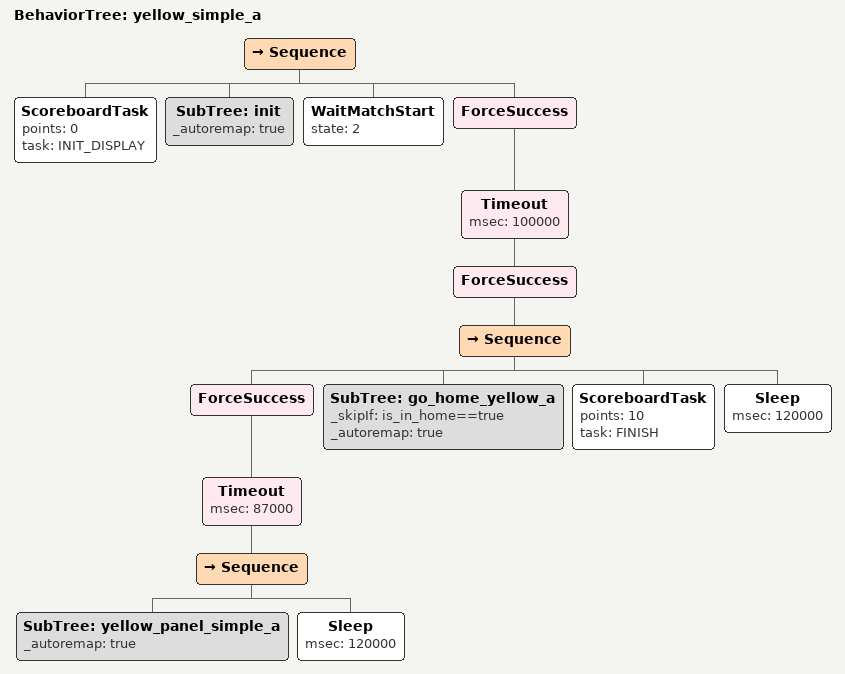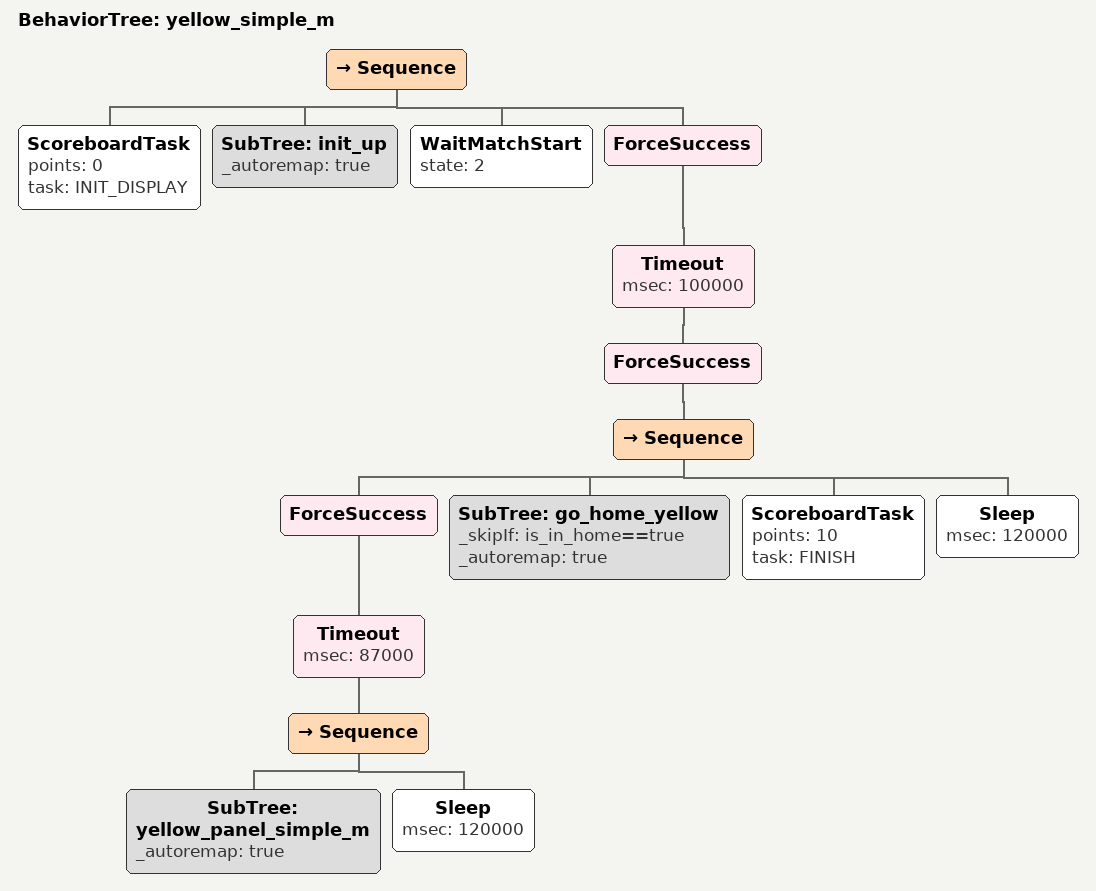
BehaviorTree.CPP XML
<?xml version="1.0" encoding="UTF-8"?>
<root BTCPP_format="4">
  <BehaviorTree ID="yellow_simple_a">
    <Sequence>
      <ScoreboardTask points="0"
                      task="INIT_DISPLAY"/>
      <SubTree ID="init"
               _autoremap="true"/>
      <WaitMatchStart state="2"/>
      <ForceSuccess>
        <Timeout msec="100000">
          <ForceSuccess>
            <Sequence>
              <ForceSuccess>
                <Timeout msec="87000">
                  <Sequence>
                    <SubTree ID="yellow_panel_simple_a"
                             _autoremap="true"/>
                    <Sleep msec="120000"/>
                  </Sequence>
                </Timeout>
              </ForceSuccess>
              <SubTree ID="go_home_yellow_a"
                       _skipIf="is_in_home==true"
                       _autoremap="true"/>
              <ScoreboardTask points="10"
                              task="FINISH"/>
              <Sleep msec="120000"/>
            </Sequence>
          </ForceSuccess>
        </Timeout>
      </ForceSuccess>
    </Sequence>
  </BehaviorTree>

  <BehaviorTree ID="yellow_simple_m">
    <Sequence>
      <ScoreboardTask points="0"
                      task="INIT_DISPLAY"/>
      <SubTree ID="init_up"
               _autoremap="true"/>
      <WaitMatchStart state="2"/>
      <ForceSuccess>
        <Timeout msec="100000">
          <ForceSuccess>
            <Sequence>
              <ForceSuccess>
                <Timeout msec="87000">
                  <Sequence>
                    <SubTree ID="yellow_panel_simple_m"
                             _autoremap="true"/>
                    <Sleep msec="120000"/>
                  </Sequence>
                </Timeout>
              </ForceSuccess>
              <SubTree ID="go_home_yellow"
                       _skipIf="is_in_home==true"
                       _autoremap="true"/>
              <ScoreboardTask points="10"
                              task="FINISH"/>
              <Sleep msec="120000"/>
            </Sequence>
          </ForceSuccess>
        </Timeout>
      </ForceSuccess>
    </Sequence>
  </BehaviorTree>

</root>
